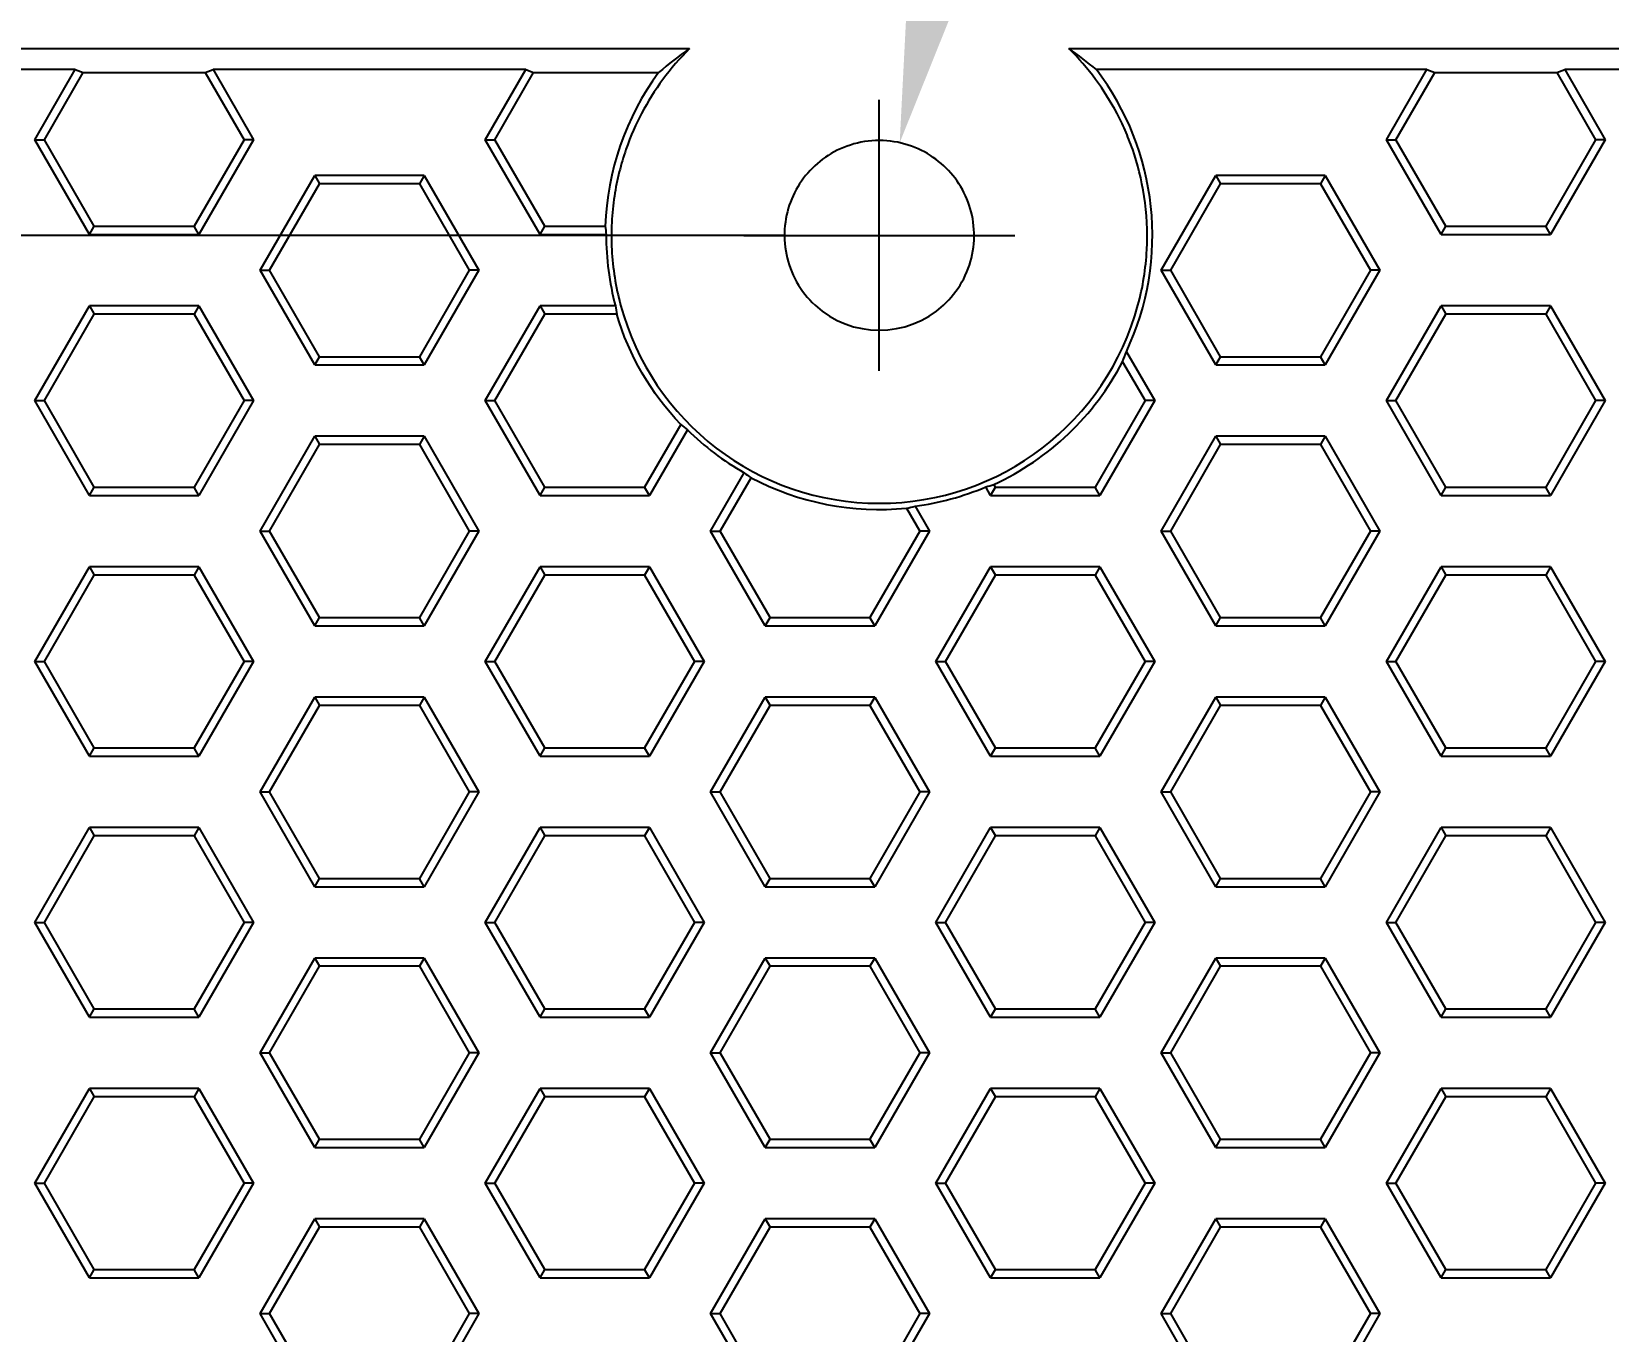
# Model space of a CAD drawing. Header units: inches. Extents: x 0.1 to 21.8, y 1.5 to 18.3.
# Drawn here: x 6.669 to 7.716, y 2.42 to 3.283 of the extents above; entities that cross this region are included whole.
import ezdxf

# ---------------------------------------------------------------- set-up
doc = ezdxf.new("R2010")
doc.units = ezdxf.units.IN
doc.header["$MEASUREMENT"] = 0
doc.layers.get('Defpoints').update_dxf_attribs({"color": 1})
doc.layers.add('Honeycomb', color=7, linetype='Continuous', true_color=0xffffff)
doc.styles.get("Standard").update_dxf_attribs({"font": 'Arial.ttf'})
doc.dimstyles.new('.1 DIM', dxfattribs={"dimscale": 0, "dimtxt": 0.15, "dimasz": 0.1, "dimexe": 0.18, "dimexo": 0.0625, "dimgap": 0.09, "dimtad": 0, "dimtih": 1, "dimtoh": 1, "dimdec": 5, "dimzin": 0, "dimdsep": 46, "dimlunit": 4, "dimtxsty": 'Standard', "dimcen": 0.09, "dimadec": 0, "dimazin": 0, "dimtfac": 1, "dimtdec": 5, "dimtofl": 0, "dimtmove": 0, "dimatfit": 3, "dimfxl": 1, "dimtolj": 1, "dimtzin": 0, "dimarcsym": 0})

# ---------------------------------------------------------------- blocks, each defined once
blk = doc.blocks.new('*D36')
at = {"layer": 'Defpoints', "color": 0, "lineweight": -2, "transparency": 16777216}
for p, q in [((7.1697, 3.1481), (4.7174, 3.1481)), ((4.8974, 3.0481), (4.8974, 2.8819)), ((4.8974, 1.816), (4.8974, 1.9822)), ((7.1697, 1.716), (4.7174, 1.716))]:
    blk.add_line(p, q, dxfattribs=at)
at = {"layer": 'Defpoints', "color": 0, "transparency": 16777216}
for p in [(7.2322, 3.1481), (4.8974, 1.716), (7.2322, 1.716)]:
    blk.add_point(p, dxfattribs=at)
for points in [[(4.8808, 3.0481), (4.9141, 3.0481), (4.8974, 3.1481)], [(4.8808, 1.816), (4.9141, 1.816), (4.8974, 1.716)]]:
    blk.add_solid(points, dxfattribs=at)
at = {"layer": 'Defpoints', "color": 0, "transparency": 16777216, "char_height": 0.15, "attachment_point": 5}
for s, insert in [('\\A1;1{\\H1x;\\S7/16;}"', (4.8974, 2.6965)), ('\\A1;[36.37 mm]', (4.8974, 2.2466))]:
    blk.add_mtext(s, dxfattribs=dict(at, insert=insert))
blk = doc.blocks.new('*D37')
at = {"layer": 'Defpoints', "color": 0, "lineweight": -2, "transparency": 16777216}
for p, q in [((5.7391, 2.4946), (5.7391, 3.9889)), ((5.8131, 2.4946), (5.8131, 3.9889)), ((5.6391, 3.8089), (5.5391, 3.8089)), ((5.9131, 3.8089), (6.0131, 3.8089))]:
    blk.add_line(p, q, dxfattribs=at)
at = {"layer": 'Defpoints', "color": 0, "transparency": 16777216}
for p in [(5.8131, 3.8089), (5.7391, 2.4321), (5.8131, 2.4321)]:
    blk.add_point(p, dxfattribs=at)
for points in [[(5.6391, 3.8256), (5.6391, 3.7922), (5.7391, 3.8089)], [(5.9131, 3.8256), (5.9131, 3.7922), (5.8131, 3.8089)]]:
    blk.add_solid(points, dxfattribs=at)
at = {"layer": 'Defpoints', "color": 0, "transparency": 16777216, "char_height": 0.15, "attachment_point": 5}
for s, insert in [('\\A1;{\\H1x;\\S1/16;}"', (6.5543, 4.0743)), ('\\A1;[1.88 mm]', (6.5543, 3.6234))]:
    blk.add_mtext(s, dxfattribs=dict(at, insert=insert))
blk = doc.blocks.new('*D39')
at = {"layer": 'Defpoints', "color": 0, "lineweight": -2, "transparency": 16777216}
for p, q in [((7.3728, 3.7868), (7.2673, 3.3073)), ((7.4728, 3.7868), (7.3728, 3.7868)), ((7.2322, 3.0581), (7.2322, 3.2381)), ((7.1422, 3.1481), (7.3222, 3.1481))]:
    blk.add_line(p, q, dxfattribs=at)
at = {"layer": 'Defpoints', "color": 0, "transparency": 16777216}
for p in [(7.2458, 3.2096), (7.2187, 3.0866)]:
    blk.add_point(p, dxfattribs=at)
blk.add_solid([(7.251, 3.3109), (7.2836, 3.3037), (7.2458, 3.2096)], dxfattribs=at)
at = {"layer": 'Defpoints', "color": 0, "transparency": 16777216, "insert": (8.1297, 3.7868), "char_height": 0.15, "attachment_point": 5}
blk.add_mtext('\\A1;∅{\\H1x;\\S1/8;}"\\P [∅3.20 mm]', dxfattribs=at)

msp = doc.modelspace()

# ---------------------------------------------------------------- linework, layer by layer
at = {"layer": 'Honeycomb', "color": 250, "linetype": 'Continuous'}
for p, q in [((5.809482, 3.27211), (7.106312, 3.27211)), ((7.358174, 3.27211), (16.003428, 3.27211)), ((6.698364, 3.258199), (6.490606, 3.258199)), ((6.671433, 3.211554), (6.698364, 3.258199)), ((6.698364, 3.258199), (6.703531, 3.256138)), ((6.784634, 3.256138), (6.789801, 3.258199)), ((6.789801, 3.258199), (6.816732, 3.211554)), ((6.997559, 3.258199), (6.789801, 3.258199)), ((6.970628, 3.211554), (6.997559, 3.258199)), ((6.997559, 3.258199), (7.002726, 3.256138)), ((7.595949, 3.258199), (7.376379, 3.258199)), ((7.569018, 3.211554), (7.595949, 3.258199)), ((7.595949, 3.258199), (7.601116, 3.256138)), ((7.682219, 3.256138), (7.687386, 3.258199)), ((7.687386, 3.258199), (7.714317, 3.211554)), ((7.895144, 3.258199), (7.687386, 3.258199)), ((6.677791, 3.211554), (6.703531, 3.256138)), ((6.703531, 3.256138), (6.784634, 3.256138)), ((6.784634, 3.256138), (6.810374, 3.211554)), ((6.976986, 3.211554), (7.002726, 3.256138)), ((7.002726, 3.256138), (7.0857, 3.256138)), ((7.575376, 3.211554), (7.601116, 3.256138)), ((7.601116, 3.256138), (7.682219, 3.256138)), ((7.682219, 3.256138), (7.707959, 3.211554)), ((6.707758, 3.148638), (6.671433, 3.211554)), ((6.671433, 3.211554), (6.677791, 3.211554)), ((6.710937, 3.154144), (6.677791, 3.211554)), ((6.810374, 3.211554), (6.777228, 3.154144)), ((6.816732, 3.211554), (6.780407, 3.148638)), ((6.816732, 3.211554), (6.810374, 3.211554)), ((7.006953, 3.148638), (6.970628, 3.211554)), ((6.970628, 3.211554), (6.976986, 3.211554)), ((7.010132, 3.154144), (6.976986, 3.211554)), ((7.605343, 3.148638), (7.569018, 3.211554)), ((7.569018, 3.211554), (7.575376, 3.211554)), ((7.608522, 3.154144), (7.575376, 3.211554)), ((7.707959, 3.211554), (7.674814, 3.154144)), ((7.714317, 3.211554), (7.677992, 3.148638)), ((7.714317, 3.211554), (7.707959, 3.211554)), ((6.821031, 3.124945), (6.857355, 3.187861)), ((6.857355, 3.187861), (6.860534, 3.182355)), ((6.930005, 3.187861), (6.857355, 3.187861)), ((6.930005, 3.187861), (6.926826, 3.182355)), ((6.930005, 3.187861), (6.966329, 3.124945)), ((7.419421, 3.124945), (7.455745, 3.187861)), ((7.455745, 3.187861), (7.458924, 3.182355)), ((7.528395, 3.187861), (7.455745, 3.187861)), ((7.528395, 3.187861), (7.525216, 3.182355)), ((7.528395, 3.187861), (7.564719, 3.124945)), ((6.827388, 3.124945), (6.860534, 3.182355)), ((6.926826, 3.182355), (6.860534, 3.182355)), ((6.926826, 3.182355), (6.959972, 3.124945)), ((7.425778, 3.124945), (7.458924, 3.182355)), ((7.525216, 3.182355), (7.458924, 3.182355)), ((7.525216, 3.182355), (7.558362, 3.124945)), ((6.707758, 3.148638), (6.710937, 3.154144)), ((6.710937, 3.154144), (6.777228, 3.154144)), ((6.780407, 3.148638), (6.777228, 3.154144)), ((7.006953, 3.148638), (7.010132, 3.154144)), ((7.010132, 3.154144), (7.050278, 3.154144)), ((7.605343, 3.148638), (7.608522, 3.154144)), ((7.608522, 3.154144), (7.674814, 3.154144)), ((7.677992, 3.148638), (7.674814, 3.154144)), ((6.707758, 3.148638), (6.780407, 3.148638)), ((7.006953, 3.148638), (7.050865, 3.148638)), ((7.605343, 3.148638), (7.677992, 3.148638)), ((6.857355, 3.062029), (6.821031, 3.124945)), ((6.821031, 3.124945), (6.827388, 3.124945)), ((6.860534, 3.067535), (6.827388, 3.124945)), ((6.959972, 3.124945), (6.926826, 3.067535)), ((6.966329, 3.124945), (6.930005, 3.062029)), ((6.966329, 3.124945), (6.959972, 3.124945)), ((7.455745, 3.062029), (7.419421, 3.124945)), ((7.419421, 3.124945), (7.425778, 3.124945)), ((7.458924, 3.067535), (7.425778, 3.124945)), ((7.558362, 3.124945), (7.525216, 3.067535)), ((7.564719, 3.124945), (7.528395, 3.062029)), ((7.564719, 3.124945), (7.558362, 3.124945)), ((6.671433, 3.038336), (6.707758, 3.101252)), ((6.707758, 3.101252), (6.710937, 3.095746)), ((6.780407, 3.101252), (6.707758, 3.101252)), ((6.780407, 3.101252), (6.777228, 3.095746)), ((6.780407, 3.101252), (6.816732, 3.038336)), ((6.970628, 3.038336), (7.006953, 3.101252)), ((7.006953, 3.101252), (7.010132, 3.095746)), ((7.057018, 3.101252), (7.006953, 3.101252)), ((7.569018, 3.038336), (7.605343, 3.101252)), ((7.605343, 3.101252), (7.608522, 3.095746)), ((7.677992, 3.101252), (7.605343, 3.101252)), ((7.677992, 3.101252), (7.674814, 3.095746)), ((7.677992, 3.101252), (7.714317, 3.038336)), ((6.677791, 3.038336), (6.710937, 3.095746)), ((6.777228, 3.095746), (6.710937, 3.095746)), ((6.777228, 3.095746), (6.810374, 3.038336)), ((6.976986, 3.038336), (7.010132, 3.095746)), ((7.057866, 3.095746), (7.010132, 3.095746)), ((7.575376, 3.038336), (7.608522, 3.095746)), ((7.674814, 3.095746), (7.608522, 3.095746)), ((7.674814, 3.095746), (7.707959, 3.038336)), ((7.39635, 3.07085), (7.415122, 3.038336)), ((6.857355, 3.062029), (6.860534, 3.067535)), ((6.857355, 3.062029), (6.930005, 3.062029)), ((6.860534, 3.067535), (6.926826, 3.067535)), ((6.930005, 3.062029), (6.926826, 3.067535)), ((7.393829, 3.064205), (7.408764, 3.038336)), ((7.455745, 3.062029), (7.458924, 3.067535)), ((7.455745, 3.062029), (7.528395, 3.062029)), ((7.458924, 3.067535), (7.525216, 3.067535)), ((7.528395, 3.062029), (7.525216, 3.067535)), ((6.707758, 2.97542), (6.671433, 3.038336)), ((6.671433, 3.038336), (6.677791, 3.038336)), ((6.710937, 2.980925), (6.677791, 3.038336)), ((6.810374, 3.038336), (6.777228, 2.980925)), ((6.816732, 3.038336), (6.780407, 2.97542)), ((6.816732, 3.038336), (6.810374, 3.038336)), ((7.006953, 2.97542), (6.970628, 3.038336)), ((6.970628, 3.038336), (6.976986, 3.038336)), ((7.010132, 2.980925), (6.976986, 3.038336)), ((7.408764, 3.038336), (7.375618, 2.980925)), ((7.415122, 3.038336), (7.378797, 2.97542)), ((7.415122, 3.038336), (7.408764, 3.038336)), ((7.605343, 2.97542), (7.569018, 3.038336)), ((7.569018, 3.038336), (7.575376, 3.038336)), ((7.608522, 2.980925), (7.575376, 3.038336)), ((7.707959, 3.038336), (7.674814, 2.980925)), ((7.714317, 3.038336), (7.677992, 2.97542)), ((7.714317, 3.038336), (7.707959, 3.038336)), ((7.10043, 3.022506), (7.076423, 2.980925)), ((7.10479, 3.019047), (7.079602, 2.97542)), ((6.821031, 2.951727), (6.857355, 3.014643)), ((6.827388, 2.951727), (6.860534, 3.009137)), ((6.857355, 3.014643), (6.860534, 3.009137)), ((6.930005, 3.014643), (6.857355, 3.014643)), ((6.926826, 3.009137), (6.860534, 3.009137)), ((6.930005, 3.014643), (6.926826, 3.009137)), ((6.926826, 3.009137), (6.959972, 2.951727)), ((6.930005, 3.014643), (6.966329, 2.951727)), ((7.419421, 2.951727), (7.455745, 3.014643)), ((7.425778, 2.951727), (7.458924, 3.009137)), ((7.455745, 3.014643), (7.458924, 3.009137)), ((7.528395, 3.014643), (7.455745, 3.014643)), ((7.525216, 3.009137), (7.458924, 3.009137)), ((7.528395, 3.014643), (7.525216, 3.009137)), ((7.525216, 3.009137), (7.558362, 2.951727)), ((7.528395, 3.014643), (7.564719, 2.951727)), ((7.120226, 2.951727), (7.142573, 2.990434)), ((7.126583, 2.951727), (7.147057, 2.987189)), ((6.707758, 2.97542), (6.710937, 2.980925)), ((6.707758, 2.97542), (6.780407, 2.97542)), ((6.710937, 2.980925), (6.777228, 2.980925)), ((6.780407, 2.97542), (6.777228, 2.980925)), ((7.006953, 2.97542), (7.010132, 2.980925)), ((7.006953, 2.97542), (7.079602, 2.97542)), ((7.010132, 2.980925), (7.076423, 2.980925)), ((7.079602, 2.97542), (7.076423, 2.980925)), ((7.306148, 2.97542), (7.302899, 2.981046)), ((7.306148, 2.97542), (7.309327, 2.980925)), ((7.306148, 2.97542), (7.378797, 2.97542)), ((7.309327, 2.980925), (7.308311, 2.982684)), ((7.309327, 2.980925), (7.375618, 2.980925)), ((7.378797, 2.97542), (7.375618, 2.980925)), ((7.605343, 2.97542), (7.608522, 2.980925)), ((7.605343, 2.97542), (7.677992, 2.97542)), ((7.608522, 2.980925), (7.674814, 2.980925)), ((7.677992, 2.97542), (7.674814, 2.980925)), ((7.250385, 2.966937), (7.259167, 2.951727)), ((7.255969, 2.968277), (7.265524, 2.951727)), ((6.857355, 2.888811), (6.821031, 2.951727)), ((6.821031, 2.951727), (6.827388, 2.951727)), ((6.860534, 2.894316), (6.827388, 2.951727)), ((6.959972, 2.951727), (6.926826, 2.894316)), ((6.966329, 2.951727), (6.930005, 2.888811)), ((6.966329, 2.951727), (6.959972, 2.951727)), ((7.15655, 2.888811), (7.120226, 2.951727)), ((7.120226, 2.951727), (7.126583, 2.951727)), ((7.159729, 2.894316), (7.126583, 2.951727)), ((7.259167, 2.951727), (7.226021, 2.894316)), ((7.265524, 2.951727), (7.2292, 2.888811)), ((7.265524, 2.951727), (7.259167, 2.951727)), ((7.455745, 2.888811), (7.419421, 2.951727)), ((7.419421, 2.951727), (7.425778, 2.951727)), ((7.458924, 2.894316), (7.425778, 2.951727)), ((7.558362, 2.951727), (7.525216, 2.894316)), ((7.564719, 2.951727), (7.528395, 2.888811)), ((7.564719, 2.951727), (7.558362, 2.951727)), ((6.671433, 2.865118), (6.707758, 2.928034)), ((6.677791, 2.865118), (6.710937, 2.922528)), ((6.707758, 2.928034), (6.710937, 2.922528)), ((6.780407, 2.928034), (6.707758, 2.928034)), ((6.777228, 2.922528), (6.710937, 2.922528)), ((6.780407, 2.928034), (6.777228, 2.922528)), ((6.777228, 2.922528), (6.810374, 2.865118)), ((6.780407, 2.928034), (6.816732, 2.865118)), ((6.970628, 2.865118), (7.006953, 2.928034)), ((6.976986, 2.865118), (7.010132, 2.922528)), ((7.006953, 2.928034), (7.010132, 2.922528)), ((7.079602, 2.928034), (7.006953, 2.928034)), ((7.076423, 2.922528), (7.010132, 2.922528)), ((7.079602, 2.928034), (7.076423, 2.922528)), ((7.076423, 2.922528), (7.109569, 2.865118)), ((7.079602, 2.928034), (7.115927, 2.865118)), ((7.269823, 2.865118), (7.306148, 2.928034)), ((7.276181, 2.865118), (7.309327, 2.922528)), ((7.306148, 2.928034), (7.309327, 2.922528)), ((7.378797, 2.928034), (7.306148, 2.928034)), ((7.375618, 2.922528), (7.309327, 2.922528)), ((7.378797, 2.928034), (7.375618, 2.922528)), ((7.375618, 2.922528), (7.408764, 2.865118)), ((7.378797, 2.928034), (7.415122, 2.865118)), ((7.569018, 2.865118), (7.605343, 2.928034)), ((7.575376, 2.865118), (7.608522, 2.922528)), ((7.605343, 2.928034), (7.608522, 2.922528)), ((7.677992, 2.928034), (7.605343, 2.928034)), ((7.674814, 2.922528), (7.608522, 2.922528)), ((7.677992, 2.928034), (7.674814, 2.922528)), ((7.674814, 2.922528), (7.707959, 2.865118)), ((7.677992, 2.928034), (7.714317, 2.865118)), ((6.857355, 2.888811), (6.860534, 2.894316)), ((6.860534, 2.894316), (6.926826, 2.894316)), ((6.930005, 2.888811), (6.926826, 2.894316)), ((7.15655, 2.888811), (7.159729, 2.894316)), ((7.159729, 2.894316), (7.226021, 2.894316)), ((7.2292, 2.888811), (7.226021, 2.894316)), ((7.455745, 2.888811), (7.458924, 2.894316)), ((7.458924, 2.894316), (7.525216, 2.894316)), ((7.528395, 2.888811), (7.525216, 2.894316)), ((6.857355, 2.888811), (6.930005, 2.888811)), ((7.15655, 2.888811), (7.2292, 2.888811)), ((7.455745, 2.888811), (7.528395, 2.888811)), ((6.707758, 2.802202), (6.671433, 2.865118)), ((6.671433, 2.865118), (6.677791, 2.865118)), ((6.710937, 2.807707), (6.677791, 2.865118)), ((6.810374, 2.865118), (6.777228, 2.807707)), ((6.816732, 2.865118), (6.780407, 2.802202)), ((6.816732, 2.865118), (6.810374, 2.865118)), ((7.006953, 2.802202), (6.970628, 2.865118)), ((6.970628, 2.865118), (6.976986, 2.865118)), ((7.010132, 2.807707), (6.976986, 2.865118)), ((7.109569, 2.865118), (7.076423, 2.807707)), ((7.115927, 2.865118), (7.079602, 2.802202)), ((7.115927, 2.865118), (7.109569, 2.865118)), ((7.306148, 2.802202), (7.269823, 2.865118)), ((7.269823, 2.865118), (7.276181, 2.865118)), ((7.309327, 2.807707), (7.276181, 2.865118)), ((7.408764, 2.865118), (7.375618, 2.807707)), ((7.415122, 2.865118), (7.378797, 2.802202)), ((7.415122, 2.865118), (7.408764, 2.865118)), ((7.605343, 2.802202), (7.569018, 2.865118)), ((7.569018, 2.865118), (7.575376, 2.865118)), ((7.608522, 2.807707), (7.575376, 2.865118)), ((7.707959, 2.865118), (7.674814, 2.807707)), ((7.714317, 2.865118), (7.677992, 2.802202)), ((7.714317, 2.865118), (7.707959, 2.865118)), ((6.821031, 2.778509), (6.857355, 2.841425)), ((6.857355, 2.841425), (6.860534, 2.835919)), ((6.930005, 2.841425), (6.857355, 2.841425)), ((6.930005, 2.841425), (6.926826, 2.835919)), ((6.930005, 2.841425), (6.966329, 2.778509)), ((7.120226, 2.778509), (7.15655, 2.841425)), ((7.15655, 2.841425), (7.159729, 2.835919)), ((7.2292, 2.841425), (7.15655, 2.841425)), ((7.2292, 2.841425), (7.226021, 2.835919)), ((7.2292, 2.841425), (7.265524, 2.778509)), ((7.419421, 2.778509), (7.455745, 2.841425)), ((7.455745, 2.841425), (7.458924, 2.835919)), ((7.528395, 2.841425), (7.455745, 2.841425)), ((7.528395, 2.841425), (7.525216, 2.835919)), ((7.528395, 2.841425), (7.564719, 2.778509)), ((6.827388, 2.778509), (6.860534, 2.835919)), ((6.926826, 2.835919), (6.860534, 2.835919)), ((6.926826, 2.835919), (6.959972, 2.778509)), ((7.126583, 2.778509), (7.159729, 2.835919)), ((7.226021, 2.835919), (7.159729, 2.835919)), ((7.226021, 2.835919), (7.259167, 2.778509)), ((7.425778, 2.778509), (7.458924, 2.835919)), ((7.525216, 2.835919), (7.458924, 2.835919)), ((7.525216, 2.835919), (7.558362, 2.778509)), ((6.707758, 2.802202), (6.710937, 2.807707)), ((6.710937, 2.807707), (6.777228, 2.807707)), ((6.780407, 2.802202), (6.777228, 2.807707)), ((7.006953, 2.802202), (7.010132, 2.807707)), ((7.010132, 2.807707), (7.076423, 2.807707)), ((7.079602, 2.802202), (7.076423, 2.807707)), ((7.306148, 2.802202), (7.309327, 2.807707)), ((7.309327, 2.807707), (7.375618, 2.807707)), ((7.378797, 2.802202), (7.375618, 2.807707)), ((7.605343, 2.802202), (7.608522, 2.807707)), ((7.608522, 2.807707), (7.674814, 2.807707)), ((7.677992, 2.802202), (7.674814, 2.807707)), ((6.707758, 2.802202), (6.780407, 2.802202)), ((7.006953, 2.802202), (7.079602, 2.802202)), ((7.306148, 2.802202), (7.378797, 2.802202)), ((7.605343, 2.802202), (7.677992, 2.802202)), ((6.857355, 2.715592), (6.821031, 2.778509)), ((6.821031, 2.778509), (6.827388, 2.778509)), ((6.860534, 2.721098), (6.827388, 2.778509)), ((6.959972, 2.778509), (6.926826, 2.721098)), ((6.966329, 2.778509), (6.930005, 2.715592)), ((6.966329, 2.778509), (6.959972, 2.778509)), ((7.15655, 2.715592), (7.120226, 2.778509)), ((7.120226, 2.778509), (7.126583, 2.778509)), ((7.159729, 2.721098), (7.126583, 2.778509)), ((7.259167, 2.778509), (7.226021, 2.721098)), ((7.265524, 2.778509), (7.2292, 2.715592)), ((7.265524, 2.778509), (7.259167, 2.778509)), ((7.455745, 2.715592), (7.419421, 2.778509)), ((7.419421, 2.778509), (7.425778, 2.778509)), ((7.458924, 2.721098), (7.425778, 2.778509)), ((7.558362, 2.778509), (7.525216, 2.721098)), ((7.564719, 2.778509), (7.528395, 2.715592)), ((7.564719, 2.778509), (7.558362, 2.778509)), ((6.671433, 2.691899), (6.707758, 2.754816)), ((6.707758, 2.754816), (6.710937, 2.74931)), ((6.780407, 2.754816), (6.707758, 2.754816)), ((6.780407, 2.754816), (6.777228, 2.74931)), ((6.780407, 2.754816), (6.816732, 2.691899)), ((6.970628, 2.691899), (7.006953, 2.754816)), ((7.006953, 2.754816), (7.010132, 2.74931)), ((7.079602, 2.754816), (7.006953, 2.754816)), ((7.079602, 2.754816), (7.076423, 2.74931)), ((7.079602, 2.754816), (7.115927, 2.691899)), ((7.269823, 2.691899), (7.306148, 2.754816)), ((7.306148, 2.754816), (7.309327, 2.74931)), ((7.378797, 2.754816), (7.306148, 2.754816)), ((7.378797, 2.754816), (7.375618, 2.74931)), ((7.378797, 2.754816), (7.415122, 2.691899)), ((7.569018, 2.691899), (7.605343, 2.754816)), ((7.605343, 2.754816), (7.608522, 2.74931)), ((7.677992, 2.754816), (7.605343, 2.754816)), ((7.677992, 2.754816), (7.674814, 2.74931)), ((7.677992, 2.754816), (7.714317, 2.691899)), ((6.677791, 2.691899), (6.710937, 2.74931)), ((6.777228, 2.74931), (6.710937, 2.74931)), ((6.777228, 2.74931), (6.810374, 2.691899)), ((6.976986, 2.691899), (7.010132, 2.74931)), ((7.076423, 2.74931), (7.010132, 2.74931)), ((7.076423, 2.74931), (7.109569, 2.691899)), ((7.276181, 2.691899), (7.309327, 2.74931)), ((7.375618, 2.74931), (7.309327, 2.74931)), ((7.375618, 2.74931), (7.408764, 2.691899)), ((7.575376, 2.691899), (7.608522, 2.74931)), ((7.674814, 2.74931), (7.608522, 2.74931)), ((7.674814, 2.74931), (7.707959, 2.691899)), ((6.857355, 2.715592), (6.860534, 2.721098)), ((6.857355, 2.715592), (6.930005, 2.715592)), ((6.860534, 2.721098), (6.926826, 2.721098)), ((6.930005, 2.715592), (6.926826, 2.721098)), ((7.15655, 2.715592), (7.159729, 2.721098)), ((7.15655, 2.715592), (7.2292, 2.715592)), ((7.159729, 2.721098), (7.226021, 2.721098)), ((7.2292, 2.715592), (7.226021, 2.721098)), ((7.455745, 2.715592), (7.458924, 2.721098)), ((7.455745, 2.715592), (7.528395, 2.715592)), ((7.458924, 2.721098), (7.525216, 2.721098)), ((7.528395, 2.715592), (7.525216, 2.721098)), ((6.707758, 2.628983), (6.671433, 2.691899)), ((6.671433, 2.691899), (6.677791, 2.691899)), ((6.710937, 2.634489), (6.677791, 2.691899)), ((6.810374, 2.691899), (6.777228, 2.634489)), ((6.816732, 2.691899), (6.780407, 2.628983)), ((6.816732, 2.691899), (6.810374, 2.691899)), ((7.006953, 2.628983), (6.970628, 2.691899)), ((6.970628, 2.691899), (6.976986, 2.691899)), ((7.010132, 2.634489), (6.976986, 2.691899)), ((7.109569, 2.691899), (7.076423, 2.634489)), ((7.115927, 2.691899), (7.079602, 2.628983)), ((7.115927, 2.691899), (7.109569, 2.691899)), ((7.306148, 2.628983), (7.269823, 2.691899)), ((7.269823, 2.691899), (7.276181, 2.691899)), ((7.309327, 2.634489), (7.276181, 2.691899)), ((7.408764, 2.691899), (7.375618, 2.634489)), ((7.415122, 2.691899), (7.378797, 2.628983)), ((7.415122, 2.691899), (7.408764, 2.691899)), ((7.605343, 2.628983), (7.569018, 2.691899)), ((7.569018, 2.691899), (7.575376, 2.691899)), ((7.608522, 2.634489), (7.575376, 2.691899)), ((7.707959, 2.691899), (7.674814, 2.634489)), ((7.714317, 2.691899), (7.677992, 2.628983)), ((7.714317, 2.691899), (7.707959, 2.691899)), ((6.821031, 2.60529), (6.857355, 2.668206)), ((6.827388, 2.60529), (6.860534, 2.662701)), ((6.857355, 2.668206), (6.860534, 2.662701)), ((6.930005, 2.668206), (6.857355, 2.668206)), ((6.926826, 2.662701), (6.860534, 2.662701)), ((6.930005, 2.668206), (6.926826, 2.662701)), ((6.926826, 2.662701), (6.959972, 2.60529)), ((6.930005, 2.668206), (6.966329, 2.60529)), ((7.120226, 2.60529), (7.15655, 2.668206)), ((7.126583, 2.60529), (7.159729, 2.662701)), ((7.15655, 2.668206), (7.159729, 2.662701)), ((7.2292, 2.668206), (7.15655, 2.668206)), ((7.226021, 2.662701), (7.159729, 2.662701)), ((7.2292, 2.668206), (7.226021, 2.662701)), ((7.226021, 2.662701), (7.259167, 2.60529)), ((7.2292, 2.668206), (7.265524, 2.60529)), ((7.419421, 2.60529), (7.455745, 2.668206)), ((7.425778, 2.60529), (7.458924, 2.662701)), ((7.455745, 2.668206), (7.458924, 2.662701)), ((7.528395, 2.668206), (7.455745, 2.668206)), ((7.525216, 2.662701), (7.458924, 2.662701)), ((7.528395, 2.668206), (7.525216, 2.662701)), ((7.525216, 2.662701), (7.558362, 2.60529)), ((7.528395, 2.668206), (7.564719, 2.60529)), ((6.707758, 2.628983), (6.710937, 2.634489)), ((6.707758, 2.628983), (6.780407, 2.628983)), ((6.710937, 2.634489), (6.777228, 2.634489)), ((6.780407, 2.628983), (6.777228, 2.634489)), ((7.006953, 2.628983), (7.010132, 2.634489)), ((7.006953, 2.628983), (7.079602, 2.628983)), ((7.010132, 2.634489), (7.076423, 2.634489)), ((7.079602, 2.628983), (7.076423, 2.634489)), ((7.306148, 2.628983), (7.309327, 2.634489)), ((7.306148, 2.628983), (7.378797, 2.628983)), ((7.309327, 2.634489), (7.375618, 2.634489)), ((7.378797, 2.628983), (7.375618, 2.634489)), ((7.605343, 2.628983), (7.608522, 2.634489)), ((7.605343, 2.628983), (7.677992, 2.628983)), ((7.608522, 2.634489), (7.674814, 2.634489)), ((7.677992, 2.628983), (7.674814, 2.634489)), ((6.857355, 2.542374), (6.821031, 2.60529)), ((6.821031, 2.60529), (6.827388, 2.60529)), ((6.860534, 2.54788), (6.827388, 2.60529)), ((6.959972, 2.60529), (6.926826, 2.54788)), ((6.966329, 2.60529), (6.930005, 2.542374)), ((6.966329, 2.60529), (6.959972, 2.60529)), ((7.15655, 2.542374), (7.120226, 2.60529)), ((7.120226, 2.60529), (7.126583, 2.60529)), ((7.159729, 2.54788), (7.126583, 2.60529)), ((7.259167, 2.60529), (7.226021, 2.54788)), ((7.265524, 2.60529), (7.2292, 2.542374)), ((7.265524, 2.60529), (7.259167, 2.60529)), ((7.455745, 2.542374), (7.419421, 2.60529)), ((7.419421, 2.60529), (7.425778, 2.60529)), ((7.458924, 2.54788), (7.425778, 2.60529)), ((7.558362, 2.60529), (7.525216, 2.54788)), ((7.564719, 2.60529), (7.528395, 2.542374)), ((7.564719, 2.60529), (7.558362, 2.60529)), ((6.671433, 2.518681), (6.707758, 2.581597)), ((6.677791, 2.518681), (6.710937, 2.576092)), ((6.707758, 2.581597), (6.710937, 2.576092)), ((6.780407, 2.581597), (6.707758, 2.581597)), ((6.777228, 2.576092), (6.710937, 2.576092)), ((6.780407, 2.581597), (6.777228, 2.576092)), ((6.777228, 2.576092), (6.810374, 2.518681)), ((6.780407, 2.581597), (6.816732, 2.518681)), ((6.970628, 2.518681), (7.006953, 2.581597)), ((6.976986, 2.518681), (7.010132, 2.576092)), ((7.006953, 2.581597), (7.010132, 2.576092)), ((7.079602, 2.581597), (7.006953, 2.581597)), ((7.076423, 2.576092), (7.010132, 2.576092)), ((7.079602, 2.581597), (7.076423, 2.576092)), ((7.076423, 2.576092), (7.109569, 2.518681)), ((7.079602, 2.581597), (7.115927, 2.518681)), ((7.269823, 2.518681), (7.306148, 2.581597)), ((7.276181, 2.518681), (7.309327, 2.576092)), ((7.306148, 2.581597), (7.309327, 2.576092)), ((7.378797, 2.581597), (7.306148, 2.581597)), ((7.375618, 2.576092), (7.309327, 2.576092)), ((7.378797, 2.581597), (7.375618, 2.576092)), ((7.375618, 2.576092), (7.408764, 2.518681)), ((7.378797, 2.581597), (7.415122, 2.518681)), ((7.569018, 2.518681), (7.605343, 2.581597)), ((7.575376, 2.518681), (7.608522, 2.576092)), ((7.605343, 2.581597), (7.608522, 2.576092)), ((7.677992, 2.581597), (7.605343, 2.581597)), ((7.674814, 2.576092), (7.608522, 2.576092)), ((7.677992, 2.581597), (7.674814, 2.576092)), ((7.674814, 2.576092), (7.707959, 2.518681)), ((7.677992, 2.581597), (7.714317, 2.518681)), ((6.857355, 2.542374), (6.860534, 2.54788)), ((6.860534, 2.54788), (6.926826, 2.54788)), ((6.930005, 2.542374), (6.926826, 2.54788)), ((7.15655, 2.542374), (7.159729, 2.54788)), ((7.159729, 2.54788), (7.226021, 2.54788)), ((7.2292, 2.542374), (7.226021, 2.54788)), ((7.455745, 2.542374), (7.458924, 2.54788)), ((7.458924, 2.54788), (7.525216, 2.54788)), ((7.528395, 2.542374), (7.525216, 2.54788)), ((6.857355, 2.542374), (6.930005, 2.542374)), ((7.15655, 2.542374), (7.2292, 2.542374)), ((7.455745, 2.542374), (7.528395, 2.542374)), ((6.707758, 2.455765), (6.671433, 2.518681)), ((6.671433, 2.518681), (6.677791, 2.518681)), ((6.710937, 2.461271), (6.677791, 2.518681)), ((6.810374, 2.518681), (6.777228, 2.461271)), ((6.816732, 2.518681), (6.780407, 2.455765)), ((6.816732, 2.518681), (6.810374, 2.518681)), ((7.006953, 2.455765), (6.970628, 2.518681)), ((6.970628, 2.518681), (6.976986, 2.518681)), ((7.010132, 2.461271), (6.976986, 2.518681)), ((7.109569, 2.518681), (7.076423, 2.461271)), ((7.115927, 2.518681), (7.079602, 2.455765)), ((7.115927, 2.518681), (7.109569, 2.518681)), ((7.306148, 2.455765), (7.269823, 2.518681)), ((7.269823, 2.518681), (7.276181, 2.518681)), ((7.309327, 2.461271), (7.276181, 2.518681)), ((7.408764, 2.518681), (7.375618, 2.461271)), ((7.415122, 2.518681), (7.378797, 2.455765)), ((7.415122, 2.518681), (7.408764, 2.518681)), ((7.605343, 2.455765), (7.569018, 2.518681)), ((7.569018, 2.518681), (7.575376, 2.518681)), ((7.608522, 2.461271), (7.575376, 2.518681)), ((7.707959, 2.518681), (7.674814, 2.461271)), ((7.714317, 2.518681), (7.677992, 2.455765)), ((7.714317, 2.518681), (7.707959, 2.518681)), ((6.821031, 2.432072), (6.857355, 2.494988)), ((6.857355, 2.494988), (6.860534, 2.489483)), ((6.930005, 2.494988), (6.857355, 2.494988)), ((6.930005, 2.494988), (6.926826, 2.489483)), ((6.930005, 2.494988), (6.966329, 2.432072)), ((7.120226, 2.432072), (7.15655, 2.494988)), ((7.15655, 2.494988), (7.159729, 2.489483)), ((7.2292, 2.494988), (7.15655, 2.494988)), ((7.2292, 2.494988), (7.226021, 2.489483)), ((7.2292, 2.494988), (7.265524, 2.432072)), ((7.419421, 2.432072), (7.455745, 2.494988)), ((7.455745, 2.494988), (7.458924, 2.489483)), ((7.528395, 2.494988), (7.455745, 2.494988)), ((7.528395, 2.494988), (7.525216, 2.489483)), ((7.528395, 2.494988), (7.564719, 2.432072)), ((6.827388, 2.432072), (6.860534, 2.489483)), ((6.926826, 2.489483), (6.860534, 2.489483)), ((6.926826, 2.489483), (6.959972, 2.432072)), ((7.126583, 2.432072), (7.159729, 2.489483)), ((7.226021, 2.489483), (7.159729, 2.489483)), ((7.226021, 2.489483), (7.259167, 2.432072)), ((7.425778, 2.432072), (7.458924, 2.489483)), ((7.525216, 2.489483), (7.458924, 2.489483)), ((7.525216, 2.489483), (7.558362, 2.432072)), ((6.707758, 2.455765), (6.710937, 2.461271)), ((6.710937, 2.461271), (6.777228, 2.461271)), ((6.780407, 2.455765), (6.777228, 2.461271)), ((7.006953, 2.455765), (7.010132, 2.461271)), ((7.010132, 2.461271), (7.076423, 2.461271)), ((7.079602, 2.455765), (7.076423, 2.461271)), ((7.306148, 2.455765), (7.309327, 2.461271)), ((7.309327, 2.461271), (7.375618, 2.461271)), ((7.378797, 2.455765), (7.375618, 2.461271)), ((7.605343, 2.455765), (7.608522, 2.461271)), ((7.608522, 2.461271), (7.674814, 2.461271)), ((7.677992, 2.455765), (7.674814, 2.461271)), ((6.707758, 2.455765), (6.780407, 2.455765)), ((7.006953, 2.455765), (7.079602, 2.455765)), ((7.306148, 2.455765), (7.378797, 2.455765)), ((7.605343, 2.455765), (7.677992, 2.455765)), ((6.857355, 2.369156), (6.821031, 2.432072)), ((6.821031, 2.432072), (6.827388, 2.432072)), ((6.860534, 2.374662), (6.827388, 2.432072)), ((6.959972, 2.432072), (6.926826, 2.374662)), ((6.966329, 2.432072), (6.930005, 2.369156)), ((6.966329, 2.432072), (6.959972, 2.432072)), ((7.15655, 2.369156), (7.120226, 2.432072)), ((7.120226, 2.432072), (7.126583, 2.432072)), ((7.159729, 2.374662), (7.126583, 2.432072)), ((7.259167, 2.432072), (7.226021, 2.374662)), ((7.265524, 2.432072), (7.2292, 2.369156)), ((7.265524, 2.432072), (7.259167, 2.432072)), ((7.455745, 2.369156), (7.419421, 2.432072)), ((7.419421, 2.432072), (7.425778, 2.432072)), ((7.458924, 2.374662), (7.425778, 2.432072)), ((7.558362, 2.432072), (7.525216, 2.374662)), ((7.564719, 2.432072), (7.528395, 2.369156)), ((7.564719, 2.432072), (7.558362, 2.432072))]:
    msp.add_line(p, q, dxfattribs=at)
for radius, start, end in [(0.181378, 334.793335, 37.375512), (0.182065, 143.59985, 178.096574), (0.181378, 179.828926, 194.967387), (0.177942, 195.091552, 344.908448), (0.062988, 227.351432, 312.648568), (0.182065, 294.696395, 332.56283), (0.181378, 225.356743, 240.371235), (0.182065, 242.10295, 275.718842), (0.181378, 277.516493, 292.926739)]:
    msp.add_arc((7.232243, 3.148096), radius, start, end, dxfattribs=at)
at = {"layer": 'Honeycomb', "color": 250, "linetype": 'Continuous', "extrusion": (0, 0, -1)}
msp.add_arc((-7.232243, 3.148096), 0.182065, 316.384756, 343.28957, dxfattribs=at)
at = {"layer": 'Honeycomb', "color": 250, "linetype": 'Continuous'}
for centre, major_axis, ratio, start_param, end_param in [((7.232243, 3.06634), (0, -0.245318), 0.94283297, 3.71734078, 3.82776208), ((7.232243, 3.06634), (0, -0.245318), 0.94283297, 2.46879788, 2.56584452), ((7.232243, 3.171082), (0, 0.184179), 0.99218201, 1.66289408, 1.69296089), ((7.232243, 3.125843), (0, -0.178309), 0.99218185, 4.85074306, 4.88199145), ((7.210911, 3.135781), (0.170926, 0.098685), 0.9921819, 5.38277385, 5.41889931), ((7.212957, 3.15923), (0.154528, -0.08922), 0.99218115, 4.54864775, 4.57984647), ((7.25214, 3.136609), (0.159435, -0.092049), 0.99218221, 4.59368981, 4.62375869), ((7.252462, 3.15977), (0.162018, 0.093534), 0.99218092, 4.4657409, 4.49597904), ((7.21328, 3.137148), (0.151948, 0.087728), 0.99218202, 4.40569089, 4.43844265)]:
    msp.add_ellipse(centre, major_axis=major_axis, ratio=ratio, start_param=start_param, end_param=end_param, dxfattribs=at)
for points in [[(7.106312, 3.27211), (7.09326, 3.25917), (7.082696, 3.244804), (7.074317, 3.228909)], [(7.390168, 3.228909), (7.381729, 3.24492), (7.37113, 3.259265), (7.358174, 3.27211)]]:
    msp.add_open_spline(points, degree=3, dxfattribs=at)
for points, knots in [([(7.074317, 3.228909), (7.070873, 3.222376), (7.067212, 3.214371), (7.062374, 3.200398), (7.060871, 3.195404), (7.058286, 3.185049), (7.05719, 3.179651), (7.055488, 3.168424), (7.054881, 3.162543), (7.054278, 3.150653), (7.054274, 3.144636), (7.055221, 3.126388), (7.057192, 3.113804), (7.060438, 3.101767)], [0, 0, 0, 0, 0.25, 0.25, 0.375, 0.375, 0.5, 0.5, 0.625, 0.625, 0.75, 0.75, 1, 1, 1, 1]), ([(7.404048, 3.101767), (7.405676, 3.107804), (7.406974, 3.113888), (7.408922, 3.126148), (7.409573, 3.132374), (7.410532, 3.150759), (7.409876, 3.162576), (7.406455, 3.185249), (7.403707, 3.195783), (7.398913, 3.20964), (7.3972, 3.213961), (7.393685, 3.221971), (7.39188, 3.225662), (7.390168, 3.228909)], [0, 0, 0, 0, 0.125, 0.125, 0.25, 0.25, 0.5, 0.5, 0.75, 0.75, 0.875, 0.875, 1, 1, 1, 1]), ([(7.274917, 3.101767), (7.279802, 3.106266), (7.283863, 3.1114), (7.290355, 3.122913), (7.292627, 3.129032), (7.295248, 3.141762), (7.295546, 3.148167), (7.294277, 3.160707), (7.292723, 3.166716), (7.288042, 3.177946), (7.284927, 3.183129), (7.277434, 3.192376), (7.273, 3.196495), (7.263128, 3.20332), (7.257522, 3.206137), (7.245447, 3.210011), (7.238837, 3.211079), (7.225752, 3.21109), (7.21914, 3.210035), (7.207006, 3.206158), (7.201431, 3.203365), (7.191493, 3.196506), (7.187058, 3.192382), (7.179564, 3.183137), (7.176424, 3.177899), (7.171782, 3.166764), (7.170213, 3.160714), (7.168942, 3.148224), (7.169221, 3.141895), (7.171837, 3.129087), (7.174098, 3.12299), (7.180572, 3.111472), (7.184676, 3.106273), (7.189568, 3.101767)], [0, 0, 0, 0, 0.0625, 0.0625, 0.125, 0.125, 0.1875, 0.1875, 0.25, 0.25, 0.3125, 0.3125, 0.375, 0.375, 0.4375, 0.4375, 0.5, 0.5, 0.5625, 0.5625, 0.625, 0.625, 0.6875, 0.6875, 0.75, 0.75, 0.8125, 0.8125, 0.875, 0.875, 0.9375, 0.9375, 1, 1, 1, 1])]:
    msp.add_open_spline(points, degree=3, knots=knots, dxfattribs=at)

# ---------------------------------------------------------------- dimensions: what is measured, and where the dimension line sits
at = {"layer": 'Defpoints'}
dim = msp.add_linear_dim(base=(5.813083, 3.808901), p1=(5.739144, 2.432072), p2=(5.813083, 2.432072), dimstyle='.1 DIM', override={"dimscale": 1, "dimpost": '\\X'}, dxfattribs=at)
dim.commit()
dim.dimension.update_dxf_attribs({"geometry": '*D37', "text_midpoint": (6.55431, 3.808901)})
dim = msp.add_diameter_dim_2p(p1=(7.218705, 3.08658), p2=(7.245781, 3.209613), dimstyle='.1 DIM', override={"dimscale": 1, "dimpost": '\\X'}, dxfattribs=at)
dim.commit()
dim.dimension.update_dxf_attribs({"geometry": '*D39', "text_midpoint": (8.129656, 3.786812), "dimtype": 163})
dim = msp.add_linear_dim(base=(4.897423, 1.716048), p1=(7.232243, 3.148096), p2=(7.232243, 1.716048), angle=90, dimstyle='.1 DIM', override={"dimscale": 1, "dimpost": '\\X'}, dxfattribs=at)
dim.commit()
dim.dimension.update_dxf_attribs({"geometry": '*D36', "text_midpoint": (4.897423, 2.432072)})

doc.saveas('drawing.dxf')
